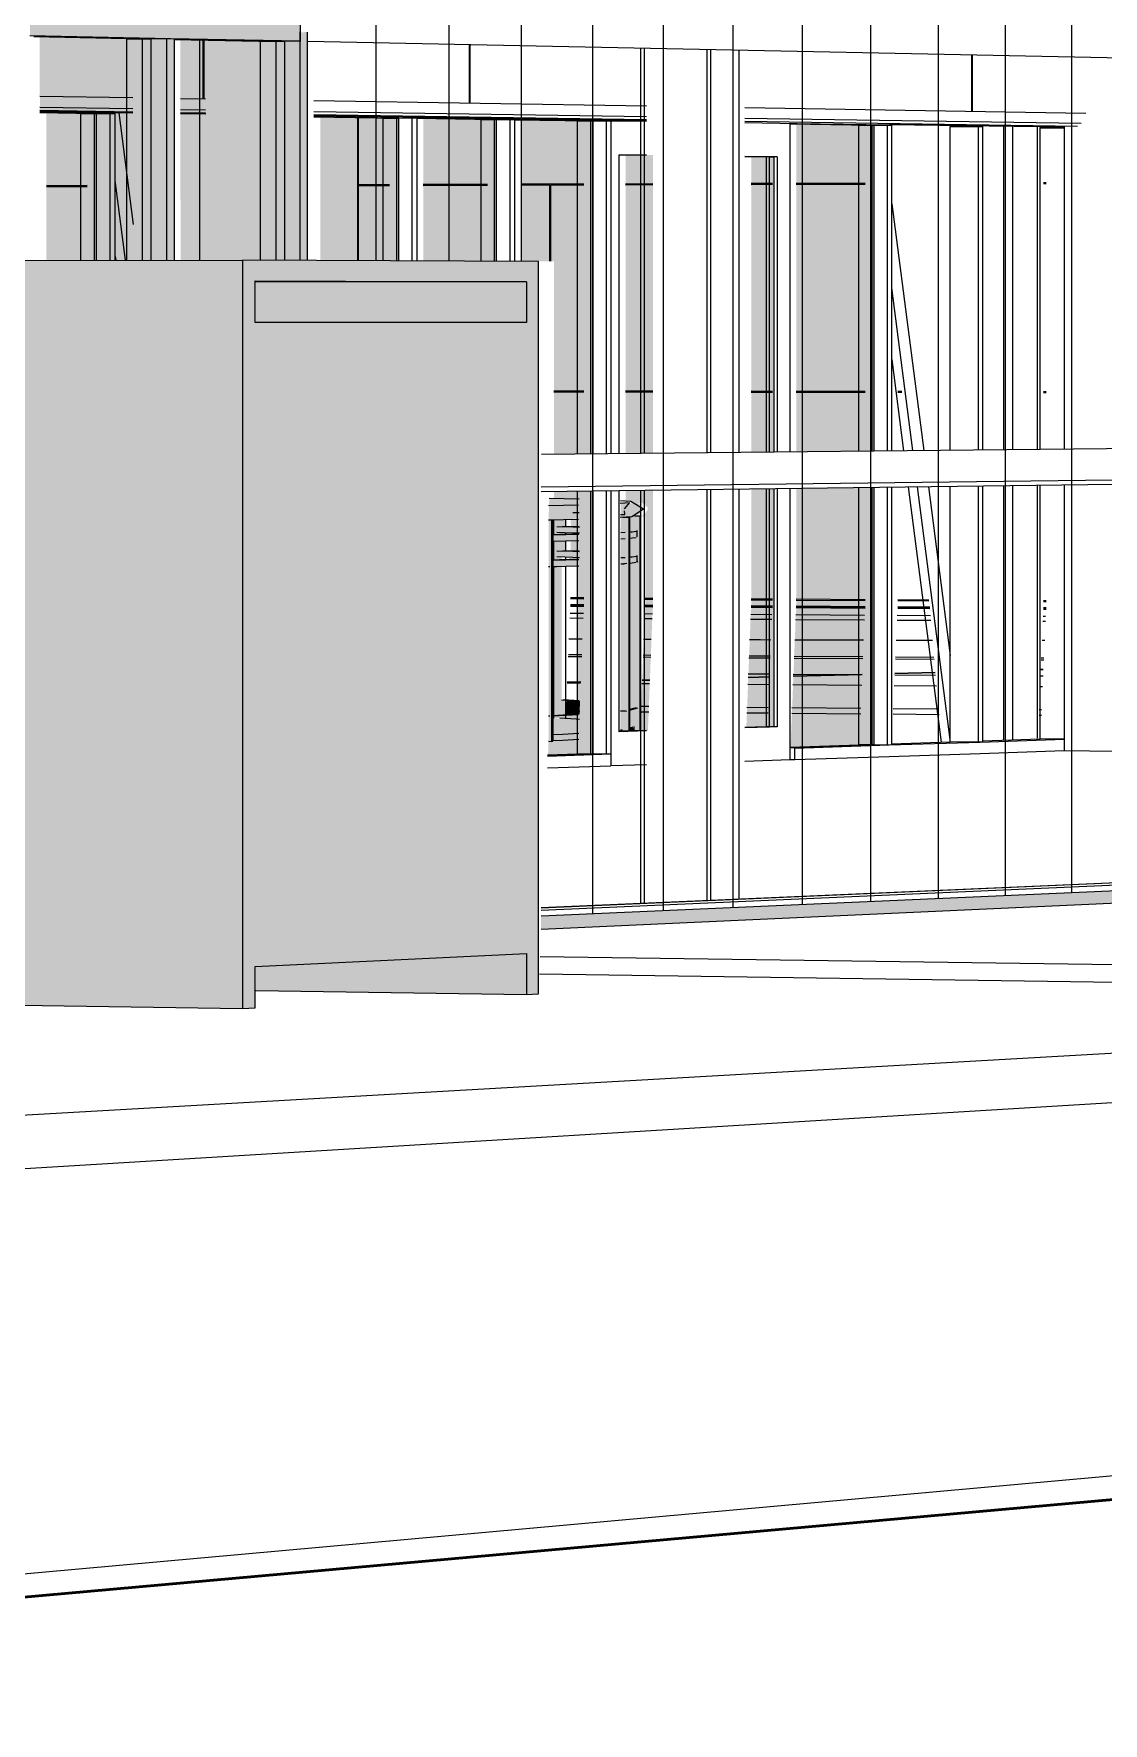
# Model space of a CAD drawing. Header units: inches. Extents: x -2804 to 58974, y -36095 to 66.
# Drawn here: x 58959.9477 to 58959.9939, y 65.9394 to 66.0125 of the extents above; entities that cross this region are included whole.
import ezdxf

# ---------------------------------------------------------------- set-up
doc = ezdxf.new("R2010")
doc.units = ezdxf.units.IN
doc.header["$MEASUREMENT"] = 0
doc.linetypes.add('Hidden', pattern=[0.28125, 0.1875, -0.09375])
for name, color, linetype, lineweight in [('A-DOOR', 31, 'Continuous', 13), ('A-FLOR', 192, 'Continuous', 13), ('A-FLOR-HRAL', 11, 'Continuous', 9), ('A-FLOR-OTLN', 90, 'Continuous', 9), ('A-GLAZ-CURT', 52, 'Continuous', 9), ('A-GLAZ-CWMG', 51, 'Continuous', 9), ('A-PROP-SBCK', 71, 'Hidden', 50), ('A-WALL-PATT', 111, 'Continuous', 13), ('Conc', 7, 'Continuous', 9), ('E-ELEC-EQPM', 71, 'Continuous', 9), ('EOP-PR', 4, 'Continuous', 9), ('I-WALL', 2, 'Continuous', 13), ('L-SITE-WALL', 31, 'Continuous', 13), ('S-BEAM', 12, 'Continuous', 9), ('S-COLS', 52, 'Continuous', 9)]:
    doc.layers.add(name, color=color, linetype=linetype, lineweight=lineweight)

# ---------------------------------------------------------------- blocks, each defined once
blk = doc.blocks.new('FP_51-Looking North East Copy 1')
at = {"layer": 'A-WALL-PATT', "lineweight": 9}
for p, q in [((31214.025206, 66.025469), (31214.025206, 66.024391)), ((31214.025237, 66.02439), (31214.025237, 66.025468)), ((31214.015596, 66.024782), (31214.014351, 66.024833)), ((31214.015596, 66.024705), (31214.014351, 66.024755)), ((31214.036945, 66.024714), (31214.036945, 66.023913)), ((31214.036975, 66.023912), (31214.036975, 66.024713)), ((31214.021993, 66.024522), (31214.017695, 66.024697)), ((31214.019159, 66.02456), (31214.017695, 66.02462)), ((31214.019159, 66.02456), (31214.019159, 66.014241)), ((31214.021993, 66.024446), (31214.019191, 66.024559)), ((31214.019191, 66.024559), (31214.019191, 66.01424)), ((31214.025206, 66.024391), (31214.024072, 66.024437)), ((31214.028091, 66.024198), (31214.024072, 66.024361)), ((31214.028091, 66.024274), (31214.025237, 66.02439)), ((31214.031164, 66.024149), (31214.03015, 66.02419)), ((31214.031134, 66.024075), (31214.03015, 66.024115)), ((31214.031134, 66.013959), (31214.031134, 66.024075)), ((31214.031242, 66.024145), (31214.031164, 66.024149)), ((31214.031164, 66.024074), (31214.031164, 66.013959)), ((31214.031242, 66.02407), (31214.031164, 66.024074)), ((31214.048233, 66.024354), (31214.048233, 66.023454)), ((31214.048262, 66.023453), (31214.048262, 66.024353)), ((31214.059096, 66.024011), (31214.059096, 66.023012)), ((31214.059123, 66.023011), (31214.059123, 66.02401)), ((31214.036945, 66.023913), (31214.035923, 66.023955)), ((31214.042644, 66.023608), (31214.035923, 66.023881)), ((31214.048233, 66.023454), (31214.036975, 66.023912)), ((31214.042644, 66.023608), (31214.042644, 66.013689)), ((31214.050314, 66.023297), (31214.042673, 66.023607)), ((31214.042673, 66.023607), (31214.042673, 66.013688)), ((31214.050314, 66.02337), (31214.048262, 66.023453)), ((31214.059096, 66.023012), (31214.05457, 66.023196)), ((31214.064375, 66.022727), (31214.05457, 66.023124)), ((31214.069317, 66.022596), (31214.059123, 66.023011)), ((31214.064375, 66.022727), (31214.064375, 66.013178)), ((31214.069317, 66.022526), (31214.064402, 66.022726)), ((31214.064402, 66.022726), (31214.064402, 66.013177)), ((31214.031134, 66.009675), (31214.031134, 66.012216)), ((31214.031164, 66.012215), (31214.031164, 66.009674)), ((31214.042644, 66.012026), (31214.042644, 66.009487)), ((31214.042673, 66.012026), (31214.042673, 66.009487)), ((31214.064375, 66.011578), (31214.064375, 66.009133)), ((31214.064402, 66.011577), (31214.064402, 66.009133)), ((31214.019159, 66.010384), (31214.019159, 66.00987)), ((31214.019191, 66.010383), (31214.019191, 66.00987))]:
    blk.add_line(p, q, dxfattribs=at)
blk = doc.blocks.new('FP_70-Looking North East Copy 1')
at = {"layer": 'A-WALL-PATT', "lineweight": 9}
for p, q in [((31214.038627, 66.002673), (31214.038627, 66.030861)), ((31214.041781, 66.002658), (31214.041781, 66.030695)), ((31214.044902, 66.002644), (31214.044902, 66.03053)), ((31214.04799, 65.974434), (31214.04799, 66.030368)), ((31214.051045, 65.974569), (31214.051045, 66.030207)), ((31214.054067, 65.974703), (31214.054067, 66.030048)), ((31214.057058, 65.974836), (31214.057058, 66.02989)), ((31214.060018, 65.974967), (31214.060018, 66.029734)), ((31214.062947, 65.975097), (31214.062947, 66.02958)), ((31214.065846, 65.975225), (31214.065846, 66.029428)), ((31214.068715, 65.975353), (31214.068715, 66.029277)), ((31214.071555, 65.975478), (31214.071555, 66.029127)), ((31214.074366, 65.975603), (31214.074366, 66.028979)), ((31214.077148, 65.975726), (31214.077148, 66.028832)), ((31214.079903, 65.975848), (31214.079903, 66.028687)), ((31214.08263, 65.975969), (31214.08263, 66.028544)), ((31214.08533, 65.976089), (31214.08533, 66.028402)), ((31214.088003, 65.976208), (31214.088003, 66.028261)), ((31214.090649, 65.976325), (31214.090649, 66.028122))]:
    blk.add_line(p, q, dxfattribs=at)
blk = doc.blocks.new('FP_81-Looking North East Copy 1')
at = {"layer": 'A-WALL-PATT', "lineweight": 9}
for p, q in [((31214.021137, 66.009169), (31214.021137, 66.005901)), ((31214.02118, 66.005901), (31214.02118, 66.009169)), ((31214.021137, 66.005901), (31214.018654, 66.005894)), ((31214.021632, 66.005857), (31214.018654, 66.005848)), ((31214.021632, 66.005903), (31214.02118, 66.005901)), ((31214.026123, 66.005916), (31214.024359, 66.005911)), ((31214.026123, 66.00587), (31214.024359, 66.005865)), ((31214.039201, 66.005956), (31214.037848, 66.005952)), ((31214.039201, 66.00591), (31214.037848, 66.005906)), ((31214.043435, 66.005969), (31214.040656, 66.00596)), ((31214.043435, 66.005922), (31214.040656, 66.005914)), ((31214.04618, 66.005977), (31214.04488, 66.005973)), ((31214.046136, 66.00593), (31214.04488, 66.005927)), ((31214.046136, 66.002647), (31214.046136, 66.00593)), ((31214.047607, 66.005981), (31214.04618, 66.005977)), ((31214.047607, 66.005935), (31214.04618, 66.005931)), ((31214.04618, 66.002647), (31214.04618, 66.005931)), ((31214.050591, 66.00599), (31214.049407, 66.005987)), ((31214.050591, 66.005944), (31214.049407, 66.00594)), ((31214.055761, 66.006006), (31214.054844, 66.006003)), ((31214.055761, 66.005959), (31214.054844, 66.005957)), ((31214.05977, 66.006018), (31214.056793, 66.006009)), ((31214.05977, 66.005971), (31214.056793, 66.005962)), ((31214.067597, 66.006042), (31214.067488, 66.006041)), ((31214.067597, 66.005995), (31214.067488, 66.005995)), ((31214.047607, 65.997033), (31214.04631, 65.997034)), ((31214.047607, 65.996986), (31214.04631, 65.996988)), ((31214.050591, 65.997028), (31214.049407, 65.99703)), ((31214.050591, 65.996982), (31214.049407, 65.996983)), ((31214.055761, 65.99702), (31214.054844, 65.997022)), ((31214.055761, 65.996974), (31214.054844, 65.996975)), ((31214.05977, 65.997014), (31214.056793, 65.997019)), ((31214.05977, 65.996968), (31214.056793, 65.996972)), ((31214.061358, 65.997012), (31214.061179, 65.997012)), ((31214.061364, 65.996965), (31214.061179, 65.996966)), ((31214.067597, 65.997003), (31214.067488, 65.997003)), ((31214.067597, 65.996956), (31214.067488, 65.996956)), ((31214.047607, 65.988084), (31214.047026, 65.988087)), ((31214.047607, 65.988037), (31214.047026, 65.988041)), ((31214.050591, 65.988066), (31214.050259, 65.988068)), ((31214.050591, 65.988019), (31214.050259, 65.988021)), ((31214.055761, 65.988035), (31214.054844, 65.98804)), ((31214.055761, 65.987988), (31214.054844, 65.987994)), ((31214.05977, 65.988011), (31214.056793, 65.988029)), ((31214.05977, 65.987964), (31214.056793, 65.987982)), ((31214.062526, 65.987994), (31214.061179, 65.988002)), ((31214.062532, 65.987947), (31214.061179, 65.987955)), ((31214.067597, 65.987963), (31214.067488, 65.987964)), ((31214.067597, 65.987917), (31214.067488, 65.987917))]:
    blk.add_line(p, q, dxfattribs=at)

msp = doc.modelspace()

# ---------------------------------------------------------------- hatches: boundary and pattern name
at = {"layer": 'A-DOOR', "transparency": 33554496}
for points in [[(58959.974173, 66.007231), (58959.974173, 66.007236), (58959.972992, 66.007246)], [(58959.974447, 65.987741), (58959.974448, 65.987746), (58959.974116, 65.987743)], [(58959.979617, 65.987709), (58959.979617, 65.987714), (58959.978701, 65.987714)], [(58959.974263, 65.983143), (58959.974426, 65.98739), (58959.974094, 65.987392), (58959.973932, 65.983146)], [(58959.979428, 65.983099), (58959.979595, 65.987357), (58959.978678, 65.987363), (58959.978513, 65.983107)]]:
    msp.add_hatch(color=256, dxfattribs=at).paths.add_polyline_path(points, flags=0)
h = msp.add_hatch(color=256, dxfattribs=at)
h.paths.add_polyline_path([(58959.973799, 65.992185), (58959.973938, 65.992202), (58959.974144, 65.992096), (58959.974117, 65.992062), (58959.973884, 65.992164), (58959.97381, 65.992182)], flags=0)
h.paths.add_polyline_path([(58959.974447, 65.987746), (58959.974447, 65.992735), (58959.973264, 65.99272), (58959.973264, 65.992298), (58959.973346, 65.992269), (58959.973549, 65.992259), (58959.973569, 65.992223), (58959.973531, 65.992168), (58959.973917, 65.992132), (58959.974218, 65.992013), (58959.974212, 65.991901), (58959.974069, 65.991678), (58959.973832, 65.991621), (58959.974116, 65.991621), (58959.974116, 65.987748)], flags=0)
h.paths.add_polyline_path([(58959.973264, 65.992221), (58959.973363, 65.992243), (58959.973346, 65.99225), (58959.973264, 65.992221)], flags=0)
h.paths.add_polyline_path([(58959.973264, 65.994328), (58959.974447, 65.99434), (58959.974447, 66.007238), (58959.973264, 66.007223), (58959.973264, 65.994337)], flags=0)
h = msp.add_hatch(color=256, dxfattribs=at)
h.paths.add_polyline_path([(58959.979617, 65.987714), (58959.979617, 65.992801), (58959.978701, 65.992789), (58959.978701, 65.98772)], flags=0)
h.paths.add_polyline_path([(58959.978701, 65.994382), (58959.979617, 65.994391), (58959.979617, 66.007173), (58959.978701, 66.007173), (58959.978701, 65.995364)], flags=0)
h = msp.add_hatch(color=256, dxfattribs=at)
h.paths.add_polyline_path([(58959.978428, 65.982474), (58959.979686, 65.982516), (58959.979686, 65.992813), (58959.979346, 65.992808), (58959.979346, 65.982516), (58959.978429, 65.982488)], flags=0)
h.paths.add_polyline_path([(58959.979346, 65.994397), (58959.979686, 65.9944), (58959.979686, 66.007167), (58959.979346, 66.007166), (58959.979346, 65.995369)], flags=0)
h = msp.add_hatch(color=256, dxfattribs=at)
h.paths.add_polyline_path([(58959.973927, 65.99205), (58959.973922, 65.992103), (58959.973707, 65.992213), (58959.973627, 65.992179), (58959.973852, 65.992094)], flags=0)
h.paths.add_polyline_path([(58959.973333, 65.992265), (58959.97314, 65.99224), (58959.973159, 65.992233), (58959.973294, 65.992258)], flags=0)
h.paths.add_polyline_path([(58959.973111, 65.982319), (58959.973435, 65.982329), (58959.973435, 65.98252), (58959.973603, 65.982493), (58959.973619, 65.982334), (58959.973896, 65.982343), (58959.973895, 65.991628), (58959.973663, 65.991649), (58959.973683, 65.991672), (58959.973853, 65.991691), (58959.973937, 65.991779), (58959.973997, 65.99202), (58959.973596, 65.992159), (58959.973314, 65.992207), (58959.973347, 65.99225), (58959.973333, 65.992265), (58959.97313, 65.992228), (58959.973049, 65.992226), (58959.973038, 65.989557), (58959.973321, 65.989574), (58959.973321, 65.98321), (58959.973039, 65.983156), (58959.973039, 65.982395), (58959.973111, 65.982387), (58959.973111, 65.982343)], flags=0)
h.paths.add_polyline_path([(58959.973435, 65.983239), (58959.973436, 65.989589), (58959.973788, 65.989646), (58959.973788, 65.983327)], flags=0)
h.paths.add_polyline_path([(58959.973049, 65.992234), (58959.973131, 65.992265), (58959.973049, 65.99225)], flags=0)
h.paths.add_polyline_path([(58959.97305, 65.992271), (58959.973173, 65.992299), (58959.97305, 65.992274)], flags=0)
h = msp.add_hatch(color=256, dxfattribs=at)
h.paths.add_polyline_path([(58959.973899, 65.982343), (58959.974231, 65.982353), (58959.974263, 65.983143), (58959.973932, 65.983146), (58959.973901, 65.982386)], flags=0)
h.paths.add_polyline_path([(58959.974433, 65.98739), (58959.974447, 65.987741), (58959.974116, 65.987743), (58959.974102, 65.987392)], flags=0)
h = msp.add_hatch(color=256, dxfattribs=at)
h.paths.add_polyline_path([(58959.978487, 65.982484), (58959.979404, 65.982512), (58959.979428, 65.983099), (58959.978513, 65.983107), (58959.978488, 65.982508)], flags=0)
h.paths.add_polyline_path([(58959.979603, 65.987357), (58959.979617, 65.987709), (58959.978701, 65.987714), (58959.978686, 65.987363)], flags=0)
h = msp.add_hatch(color=256, dxfattribs=at)
h.paths.add_polyline_path([(58959.973039, 65.982317), (58959.97311, 65.982343), (58959.97311, 65.982393), (58959.973039, 65.982385), (58959.973039, 65.982343)], flags=0)
h.paths.add_polyline_path([(58959.973438, 65.982329), (58959.973603, 65.982334), (58959.973585, 65.982519), (58959.973439, 65.982496), (58959.973438, 65.982386)], flags=0)
at = {"layer": 'A-FLOR-HRAL', "lineweight": 5, "transparency": 33554466}
for points in [[(58959.97344, 65.983239), (58959.973788, 65.983327), (58959.973788, 65.989646), (58959.97344, 65.989571), (58959.97344, 65.983407)], [(58959.969934, 65.982982), (58959.969988, 65.983), (58959.969988, 65.989434), (58959.969934, 65.989427), (58959.969934, 65.982984)], [(58959.970143, 65.982989), (58959.970679, 65.983018), (58959.970679, 65.983664), (58959.970496, 65.983676), (58959.970495, 65.989448), (58959.970143, 65.989426), (58959.970143, 65.98309)], [(58959.973039, 65.983185), (58959.973321, 65.983238), (58959.973321, 65.989574), (58959.973039, 65.989541), (58959.973039, 65.983238)], [(58959.970694, 65.983017), (58959.971276, 65.983048), (58959.971281, 65.983169), (58959.9707, 65.983174)], [(58959.971281, 65.983169), (58959.971289, 65.983626), (58959.97071, 65.983662), (58959.9707, 65.983174), (58959.971143, 65.98317)]]:
    msp.add_hatch(color=256, dxfattribs=at).paths.add_polyline_path(points, flags=0)
at = {"layer": 'A-GLAZ-CURT', "lineweight": 5, "transparency": 33554458}
h = msp.add_hatch(color=256, dxfattribs=at)
h.paths.add_polyline_path([(58959.951463, 66.002697), (58959.951482, 66.002705), (58959.951463, 66.002705)], flags=0)
h.paths.add_polyline_path([(58959.950666, 66.009049), (58959.950674, 66.009052), (58959.950666, 66.009083), (58959.948216, 66.009114), (58959.948216, 66.009087), (58959.950489, 66.009052)], flags=0)
h.paths.add_polyline_path([(58959.951947, 66.009725), (58959.951947, 66.012278), (58959.947928, 66.012361), (58959.947928, 66.00979)], flags=0)
h = msp.add_hatch(color=256, dxfattribs=at)
h.paths.add_polyline_path([(58959.950382, 66.002692), (58959.951178, 66.002702), (58959.951178, 66.009038), (58959.950382, 66.009039), (58959.950382, 66.002702)], flags=0)
h.paths.add_polyline_path([(58959.951687, 66.002692), (58959.952739, 66.002699), (58959.952739, 66.012272), (58959.951687, 66.012265), (58959.951687, 66.002699)], flags=0)
for points in [[(58959.955111, 66.009673), (58959.955098, 66.012213), (58959.954007, 66.012236), (58959.954007, 66.009691), (58959.955098, 66.009673)], [(58959.954017, 66.002698), (58959.957475, 66.002699), (58959.957475, 66.012146), (58959.954855, 66.0122), (58959.955099, 66.009669), (58959.954007, 66.009686), (58959.954017, 66.002702)], [(58959.958519, 66.002691), (58959.958519, 66.012153), (58959.957474, 66.012146), (58959.957474, 66.002696), (58959.957529, 66.002695)], [(58959.951211, 66.002694), (58959.951961, 66.002702), (58959.951948, 66.00972), (58959.947929, 66.009785), (58959.947933, 66.009109), (58959.950403, 66.009042), (58959.950403, 66.009039), (58959.951191, 66.009039), (58959.95121, 66.002702)], [(58959.951948, 66.00972), (58959.951947, 66.009725), (58959.947929, 66.009785)], [(58959.955112, 66.009668), (58959.955098, 66.009673), (58959.955099, 66.009669)]]:
    msp.add_hatch(color=256, dxfattribs=at).paths.add_polyline_path(points, flags=0)
at = {"layer": 'A-GLAZ-CURT', "lineweight": 5, "transparency": 33554496}
for points in [[(58959.948216, 66.002692), (58959.949979, 66.002705), (58959.949979, 66.009046), (58959.949979, 66.00906), (58959.948216, 66.009087), (58959.948216, 66.002705)], [(58959.949696, 66.002691), (58959.950382, 66.002702), (58959.950382, 66.009039), (58959.949696, 66.009036), (58959.949696, 66.002702)], [(58959.961703, 66.002685), (58959.961671, 66.008882), (58959.960063, 66.008907), (58959.960063, 66.002692), (58959.961671, 66.002685)], [(58959.963058, 66.002679), (58959.963058, 66.008848), (58959.963058, 66.008861), (58959.961704, 66.008882), (58959.961704, 66.002685)], [(58959.963455, 66.002673), (58959.963455, 66.008841), (58959.962779, 66.008838), (58959.962779, 66.002676)], [(58959.967291, 66.002659), (58959.967291, 66.008784), (58959.967291, 66.008797), (58959.964513, 66.008839), (58959.964513, 66.002672)], [(58959.967686, 66.002653), (58959.967686, 66.008777), (58959.967014, 66.008774), (58959.967014, 66.002656)], [(58959.970076, 65.981885), (58959.970114, 65.981886), (58959.970157, 65.982885), (58959.970679, 65.9829), (58959.970659, 65.983017), (58959.970114, 65.982991), (58959.970129, 65.989439), (58959.971233, 65.989475), (58959.971224, 65.989757), (58959.970496, 65.989757), (58959.970496, 65.989855), (58959.971257, 65.989833), (58959.971251, 65.990102), (58959.970679, 65.990131), (58959.970682, 65.990551), (58959.971233, 65.990567), (58959.971224, 65.990849), (58959.970679, 65.990849), (58959.970709, 65.990903), (58959.971257, 65.990884), (58959.971251, 65.991158), (58959.970679, 65.991183), (58959.970682, 65.991484), (58959.971232, 65.991524), (58959.971257, 65.992364), (58959.969964, 65.992396), (58959.969934, 65.991469), (58959.969934, 65.991456), (58959.969934, 65.989432), (58959.969988, 65.989427), (58959.969988, 65.982984), (58959.969934, 65.982951), (58959.969934, 65.981886)], [(58959.983627, 65.987684), (58959.983627, 65.98769), (58959.981687, 65.987696)], [(58959.983435, 65.983065), (58959.983604, 65.987332), (58959.980627, 65.987351), (58959.98046, 65.98309), (58959.981496, 65.983082)], [(58959.970115, 65.981902), (58959.971233, 65.981963), (58959.971257, 65.982834), (58959.970143, 65.982885), (58959.970115, 65.982024)]]:
    msp.add_hatch(color=256, dxfattribs=at).paths.add_polyline_path(points, flags=0)
h = msp.add_hatch(color=256, dxfattribs=at)
h.paths.add_polyline_path([(58959.971463, 65.990094), (58959.971463, 65.990559), (58959.970882, 65.990517), (58959.970882, 65.990114), (58959.971457, 65.990094)], flags=0)
h.paths.add_polyline_path([(58959.970882, 65.990824), (58959.971463, 65.99086), (58959.971463, 65.990877), (58959.970882, 65.990887), (58959.970882, 65.990841)], flags=0)
h.paths.add_polyline_path([(58959.971463, 65.991151), (58959.971457, 65.991489), (58959.970882, 65.991468), (58959.970914, 65.991167), (58959.971457, 65.991151)], flags=0)
h.paths.add_polyline_path([(58959.971463, 65.992358), (58959.971463, 65.992697), (58959.970166, 65.992681), (58959.970166, 65.992394), (58959.971419, 65.992359)], flags=0)
h.paths.add_polyline_path([(58959.970166, 65.994298), (58959.971463, 65.994337), (58959.971463, 66.008721), (58959.971463, 66.008734), (58959.968736, 66.008775), (58959.968736, 66.002653), (58959.970166, 66.002646), (58959.970166, 65.994314)], flags=0)
h = msp.add_hatch(color=256, dxfattribs=at)
h.paths.add_polyline_path([(58959.96989, 65.981273), (58959.971857, 65.981338), (58959.971857, 65.992714), (58959.971188, 65.992705), (58959.971188, 65.981343), (58959.969891, 65.981301)], flags=0)
h.paths.add_polyline_path([(58959.971188, 65.994316), (58959.971857, 65.994343), (58959.971857, 66.008714), (58959.971188, 66.008711), (58959.971188, 65.99432)], flags=0)
h = msp.add_hatch(color=256, dxfattribs=at)
h.paths.add_polyline_path([(58959.980378, 65.981613), (58959.984017, 65.98174), (58959.984017, 65.992867), (58959.983359, 65.992859), (58959.983359, 65.981736), (58959.98038, 65.98164)], flags=0)
h.paths.add_polyline_path([(58959.983359, 65.994436), (58959.984017, 65.994443), (58959.984017, 66.008531), (58959.983359, 66.008526), (58959.983359, 65.995368)], flags=0)
h = msp.add_hatch(color=256, dxfattribs=at)
h.paths.add_polyline_path([(58959.983627, 65.98769), (58959.983627, 65.992852), (58959.980649, 65.992814), (58959.980649, 65.987708), (58959.981687, 65.987702)], flags=0)
h.paths.add_polyline_path([(58959.980649, 65.994401), (58959.983627, 65.994431), (58959.983627, 66.008536), (58959.980649, 66.008581), (58959.980649, 65.995364)], flags=0)
h = msp.add_hatch(color=256, dxfattribs=at)
h.paths.add_polyline_path([(58959.9804, 65.981639), (58959.983379, 65.981738), (58959.983435, 65.983065), (58959.98046, 65.98309), (58959.980404, 65.981738)], flags=0)
h.paths.add_polyline_path([(58959.983612, 65.987331), (58959.983627, 65.987684), (58959.980649, 65.987702), (58959.980635, 65.98735), (58959.981672, 65.987344)], flags=0)
h = msp.add_hatch(color=256, dxfattribs=at)
h.paths.add_polyline_path([(58959.969911, 65.9813), (58959.971209, 65.981348), (58959.971233, 65.981963), (58959.969933, 65.981876), (58959.969912, 65.981337)], flags=0)
h.paths.add_polyline_path([(58959.971268, 65.982834), (58959.971276, 65.983048), (58959.970694, 65.983013), (58959.970688, 65.982869), (58959.97113, 65.982843)], flags=0)
at = {"layer": 'A-GLAZ-CWMG', "lineweight": 5}
for points in [[(58959.953575, 66.012272), (58959.953575, 66.013091), (58959.947497, 66.013205), (58959.947497, 66.012398), (58959.953408, 66.012276)], [(58959.959184, 66.012157), (58959.959184, 66.012967), (58959.953575, 66.013071), (58959.953575, 66.012272), (58959.95901, 66.01216)], [(58959.959511, 66.002686), (58959.959511, 66.012555), (58959.959184, 66.012551), (58959.959215, 66.002688)], [(58959.952739, 66.002693), (58959.953408, 66.002699), (58959.953408, 66.012272), (58959.952739, 66.012272), (58959.952739, 66.002699)], [(58959.953408, 66.002694), (58959.953741, 66.002699), (58959.953741, 66.012269), (58959.953408, 66.012258), (58959.953408, 66.002699)], [(58959.959184, 66.002688), (58959.959184, 66.012157), (58959.958519, 66.012146), (58959.958519, 66.002691), (58959.959099, 66.002688)], [(58959.969613, 65.973756), (58960.016724, 65.975918), (58960.016724, 65.976423), (58959.969613, 65.974335), (58959.969613, 65.973785)]]:
    msp.add_hatch(color=256, dxfattribs=at).paths.add_polyline_path(points, flags=0)
at = {"layer": 'E-ELEC-EQPM', "lineweight": 5}
for points in [[(58959.956699, 65.970327), (58959.956699, 66.002698), (58959.934924, 66.002668), (58959.934924, 65.970656), (58959.954731, 65.970356)], [(58959.958691, 66), (58959.96898, 66), (58959.96898, 66.001761), (58959.957272, 66.001735), (58959.957272, 66), (58959.958437, 66)], [(58959.96898, 65.970942), (58959.96898, 65.972703), (58959.957272, 65.972147), (58959.957272, 65.971115), (58959.963504, 65.971023)]]:
    msp.add_hatch(color=256, dxfattribs=at).paths.add_polyline_path(points, flags=0)
at = {"layer": 'E-ELEC-EQPM'}
h = msp.add_hatch(color=256, dxfattribs=at)
h.paths.add_polyline_path([(58959.956699, 65.970327), (58959.957243, 65.970354), (58959.957243, 65.972151), (58959.96898, 65.972703), (58959.96898, 65.970942), (58959.969502, 65.970969), (58959.969502, 66.002639), (58959.956699, 66.002698), (58959.956699, 65.970945)], flags=0)
h.paths.add_polyline_path([(58959.957243, 66), (58959.957243, 66.001797), (58959.96898, 66.001735), (58959.96898, 66), (58959.958904, 66)], flags=0)

# ---------------------------------------------------------------- linework, layer by layer
at = {"layer": 'A-DOOR'}
for p, q in [((58959.974172, 66.008686), (58959.972643, 66.008709)), ((58959.980378, 65.994407), (58959.980378, 66.008593)), ((58959.972988, 65.994334), (58959.972988, 66.007254)), ((58959.972988, 66.007254), (58959.974172, 66.007239)), ((58959.972989, 66.007248), (58959.974173, 66.007233)), ((58959.974173, 66.007231), (58959.972989, 66.007246)), ((58959.978428, 66.007185), (58959.979821, 66.007167)), ((58959.978429, 66.007179), (58959.979482, 66.007166)), ((58959.979346, 66.007166), (58959.978429, 66.007177)), ((58959.979686, 66.007167), (58959.979346, 66.007166)), ((58959.979346, 66.007166), (58959.979346, 65.994397)), ((58959.979482, 66.007166), (58959.979686, 66.007167)), ((58959.979482, 65.994398), (58959.979482, 66.007166)), ((58959.979686, 65.9944), (58959.979686, 66.007167)), ((58959.979821, 66.007167), (58959.979686, 66.007167)), ((58959.979821, 66.007167), (58959.979821, 65.994401)), ((58959.972988, 65.982301), (58959.972988, 65.992728)), ((58959.979346, 65.992808), (58959.979346, 65.982516)), ((58959.979482, 65.982514), (58959.979482, 65.99281)), ((58959.979686, 65.982513), (58959.979686, 65.992813)), ((58959.979821, 65.992814), (58959.979821, 65.982511)), ((58959.980378, 65.981096), (58959.980378, 65.992821)), ((58959.974173, 65.982357), (58959.972988, 65.98232)), ((58959.972988, 65.982315), (58959.974173, 65.982351)), ((58959.974172, 65.982338), (58959.972988, 65.982301)), ((58959.979821, 65.982511), (58959.978428, 65.982469)), ((58959.979346, 65.982516), (58959.978429, 65.982488)), ((58959.978429, 65.982482), (58959.979482, 65.982514)), ((58959.979686, 65.982513), (58959.979346, 65.982516)), ((58959.979686, 65.982513), (58959.979482, 65.982514)), ((58959.979821, 65.982511), (58959.979686, 65.982513)), ((58959.972628, 65.980839), (58959.974172, 65.98089)), ((58959.978428, 65.981032), (58959.980378, 65.981096))]:
    msp.add_line(p, q, dxfattribs=at)
at = {"layer": 'A-FLOR'}
for p, q in [((58959.971442, 65.987409), (58959.970861, 65.987413)), ((58959.974426, 65.98739), (58959.974093, 65.987392)), ((58959.979595, 65.987357), (58959.978678, 65.987363)), ((58959.983604, 65.987332), (58959.980627, 65.987351)), ((58959.986447, 65.987314), (58959.985013, 65.987323)), ((58959.99143, 65.987282), (58959.991321, 65.987283)), ((58959.9707, 65.983428), (58959.971281, 65.983424)), ((58959.971281, 65.983169), (58959.9707, 65.983174)), ((58959.973931, 65.983401), (58959.974263, 65.983399)), ((58959.974263, 65.983143), (58959.973931, 65.983146)), ((58959.978513, 65.983363), (58959.979428, 65.983355)), ((58959.979428, 65.983099), (58959.978513, 65.983107)), ((58959.98046, 65.983347), (58959.983435, 65.983322)), ((58959.983435, 65.983065), (58959.98046, 65.98309)), ((58959.984843, 65.98331), (58959.986798, 65.983294)), ((58959.991146, 65.983257), (58959.991255, 65.983256)), ((58959.973046, 65.982385), (58959.97311, 65.982393)), ((58959.973445, 65.98245), (58959.973583, 65.982493)), ((58959.97362, 65.982531), (58959.97362, 65.982335)), ((58959.986831, 65.983036), (58959.984843, 65.983053)), ((58959.991255, 65.982999), (58959.991146, 65.983))]:
    msp.add_line(p, q, dxfattribs=at)
for points in [[(58959.971267, 65.982834, 0), (58959.97112, 65.982844, 0), (58959.970418, 65.982885, 0)], [(58959.970131, 65.982177, 0), (58959.970546, 65.982198, 0), (58959.971243, 65.982237, 0)], [(58959.971243, 65.981963, 0), (58959.970546, 65.981924, 0), (58959.970131, 65.981902, 0)]]:
    msp.add_polyline3d(points, dxfattribs=at)
at = {"layer": 'A-FLOR-HRAL'}
for p, q in [((58959.969934, 65.992089), (58959.971232, 65.992115)), ((58959.969962, 65.992399), (58959.971256, 65.992374)), ((58959.969934, 65.991471), (58959.971232, 65.991498)), ((58959.970076, 65.991455), (58959.969934, 65.991456)), ((58959.970114, 65.991456), (58959.970076, 65.991455)), ((58959.970076, 65.981885), (58959.970076, 65.991455)), ((58959.970114, 65.991456), (58959.970114, 65.981886)), ((58959.970157, 65.99081), (58959.970157, 65.991471)), ((58959.971251, 65.991158), (58959.970532, 65.99118)), ((58959.970679, 65.991167), (58959.970679, 65.991482)), ((58959.970979, 65.991786), (58959.971255, 65.991775)), ((58959.973422, 65.991569), (58959.97314, 65.99157)), ((58959.973435, 65.99157), (58959.973422, 65.991569)), ((58959.973422, 65.982329), (58959.973422, 65.991569)), ((58959.973435, 65.99157), (58959.973435, 65.982329)), ((58959.973895, 65.991628), (58959.973652, 65.991628)), ((58959.973896, 65.991628), (58959.973895, 65.991628)), ((58959.973895, 65.982343), (58959.973895, 65.991628)), ((58959.970157, 65.989712), (58959.970157, 65.990535)), ((58959.970679, 65.990823), (58959.970679, 65.990904)), ((58959.970679, 65.990113), (58959.970679, 65.990549)), ((58959.973054, 65.990913), (58959.973248, 65.990925)), ((58959.973054, 65.990642), (58959.973248, 65.990654)), ((58959.973758, 65.990997), (58959.973758, 65.990728)), ((58959.971251, 65.990102), (58959.970548, 65.990126)), ((58959.970679, 65.989735), (58959.970679, 65.989849)), ((58959.973054, 65.989828), (58959.973248, 65.989842)), ((58959.973789, 65.989646), (58959.973748, 65.98964)), ((58959.973758, 65.989921), (58959.973758, 65.989653)), ((58959.969988, 65.989434), (58959.969934, 65.989432)), ((58959.970114, 65.98944), (58959.971233, 65.989478)), ((58959.970282, 65.989443), (58959.970114, 65.989438)), ((58959.97013, 65.989439), (58959.970297, 65.989443)), ((58959.970157, 65.98299), (58959.970157, 65.989437)), ((58959.970679, 65.983664), (58959.970679, 65.989453)), ((58959.973054, 65.989557), (58959.973184, 65.989566)), ((58959.973321, 65.989574), (58959.973175, 65.989566)), ((58959.973184, 65.989566), (58959.973248, 65.989571)), ((58959.970496, 65.983676), (58959.971257, 65.983628)), ((58959.971257, 65.983632), (58959.970562, 65.983676)), ((58959.970679, 65.983018), (58959.970679, 65.983664)), ((58959.973253, 65.983211), (58959.973038, 65.983191)), ((58959.973038, 65.983185), (58959.973321, 65.98321)), ((58959.973437, 65.983239), (58959.973789, 65.983327)), ((58959.97372, 65.983327), (58959.973437, 65.983257)), ((58959.969934, 65.982982), (58959.969988, 65.982984)), ((58959.971233, 65.983055), (58959.970114, 65.982995)), ((58959.970114, 65.982991), (58959.971233, 65.983051)), ((58959.970157, 65.982885), (58959.970157, 65.98299)), ((58959.970679, 65.982885), (58959.970679, 65.983018)), ((58959.969934, 65.981886), (58959.970076, 65.981885)), ((58959.970076, 65.981885), (58959.970114, 65.981886))]:
    msp.add_line(p, q, dxfattribs=at)
for points in [[(58959.973035, 65.992187, 0), (58959.973441, 65.992208, 0), (58959.973208, 65.991938, 0)], [(58959.973036, 65.991577, 0), (58959.973534, 65.991603, 0), (58959.974033, 65.991937, 0)], [(58959.973047, 65.992295, 0), (58959.973498, 65.992274, 0), (58959.974033, 65.991937, 0)], [(58959.973047, 65.9917, 0), (58959.973238, 65.991692, 0), (58959.973218, 65.991856, 0)], [(58959.970288, 65.991179, 0), (58959.970988, 65.991158, 0), (58959.971271, 65.991149, 0)], [(58959.971235, 65.99085, 0), (58959.970411, 65.990825, 0), (58959.970129, 65.990818, 0)], [(58959.97013, 65.99081, 0), (58959.970682, 65.990824, 0), (58959.971248, 65.990841, 0)], [(58959.97013, 65.990536, 0), (58959.970682, 65.990551, 0), (58959.971248, 65.990567, 0)], [(58959.971271, 65.990884, 0), (58959.970988, 65.990894, 0), (58959.970288, 65.990916, 0)], [(58959.973452, 65.990941, 0), (58959.973552, 65.990951, 0), (58959.973721, 65.990977, 0)], [(58959.973452, 65.990671, 0), (58959.973552, 65.990681, 0), (58959.973721, 65.990707, 0)], [(58959.971235, 65.989757, 0), (58959.970411, 65.98973, 0), (58959.970129, 65.989722, 0)], [(58959.97013, 65.989713, 0), (58959.970682, 65.989729, 0), (58959.971248, 65.989747, 0)], [(58959.970288, 65.990126, 0), (58959.970988, 65.990102, 0), (58959.971271, 65.990092, 0)], [(58959.971271, 65.989827, 0), (58959.970988, 65.989838, 0), (58959.970288, 65.989863, 0)], [(58959.973452, 65.989859, 0), (58959.973552, 65.98987, 0), (58959.973721, 65.989899, 0)], [(58959.970297, 65.989443, 0), (58959.970682, 65.989455, 0), (58959.971248, 65.989474, 0)], [(58959.973452, 65.989589, 0), (58959.973552, 65.9896, 0), (58959.973721, 65.98963, 0)]]:
    msp.add_polyline3d(points, dxfattribs=at)
at = {"layer": 'A-FLOR-OTLN'}
for p, q in [((58959.970853, 65.98722), (58959.971434, 65.987216)), ((58959.974085, 65.987199), (58959.974418, 65.987197)), ((58959.97867, 65.987169), (58959.979587, 65.987163)), ((58959.980619, 65.987157), (58959.983596, 65.987137)), ((58959.985005, 65.987128), (58959.986464, 65.987119)), ((58959.991312, 65.987088), (58959.991422, 65.987087)), ((58959.970786, 65.985557), (58959.971367, 65.985553)), ((58959.97079, 65.985644), (58959.97137, 65.98564)), ((58959.974018, 65.985534), (58959.97435, 65.985531)), ((58959.974021, 65.98562), (58959.974353, 65.985618)), ((58959.978601, 65.9855), (58959.979517, 65.985493)), ((58959.978605, 65.985587), (58959.979521, 65.98558)), ((58959.980549, 65.985486), (58959.983525, 65.985464)), ((58959.980553, 65.985573), (58959.983529, 65.985551)), ((58959.984934, 65.985454), (58959.98661, 65.985442)), ((58959.984937, 65.985541), (58959.986603, 65.985529)), ((58959.991239, 65.985408), (58959.991349, 65.985407)), ((58959.991243, 65.985495), (58959.991353, 65.985495)), ((58959.973976, 65.984523), (58959.974309, 65.984532)), ((58959.973977, 65.984539), (58959.97431, 65.984548)), ((58959.978566, 65.984647), (58959.979483, 65.984672)), ((58959.978567, 65.984663), (58959.979484, 65.984687)), ((58959.978573, 65.984809), (58959.979488, 65.984802)), ((58959.980516, 65.9847), (58959.983496, 65.98478)), ((58959.980517, 65.984715), (58959.983497, 65.984795)), ((58959.98052, 65.984794), (58959.983496, 65.984771)), ((58959.984904, 65.984761), (58959.986671, 65.984747)), ((58959.984907, 65.984833), (58959.986659, 65.98488)), ((58959.984907, 65.984818), (58959.986661, 65.984865)), ((58959.991209, 65.984712), (58959.991319, 65.984712)), ((58959.991221, 65.984988), (58959.991331, 65.984991)), ((58959.991222, 65.985003), (58959.991331, 65.985006)), ((58959.97074, 65.984414), (58959.971321, 65.98441)), ((58959.970741, 65.984436), (58959.971322, 65.984452)), ((58959.970742, 65.984452), (58959.971323, 65.984468)), ((58959.973971, 65.984389), (58959.974303, 65.984386)), ((58959.978554, 65.984353), (58959.979469, 65.984346)), ((58959.980501, 65.984337), (58959.983477, 65.984314)), ((58959.984885, 65.984303), (58959.986711, 65.984289)), ((58959.991189, 65.984253), (58959.991299, 65.984252))]:
    msp.add_line(p, q, dxfattribs=at)
for points in [[(58959.970805, 65.98632, 0), (58959.971094, 65.986319, 0), (58959.971383, 65.986317, 0)], [(58959.974042, 65.986304, 0), (58959.974209, 65.986303, 0), (58959.974377, 65.986302, 0)], [(58959.978627, 65.986285, 0), (58959.979087, 65.986283, 0), (58959.979547, 65.986281, 0)], [(58959.980581, 65.986278, 0), (58959.981175, 65.986276, 0), (58959.98177, 65.986274, 0), (58959.982365, 65.986272, 0), (58959.982961, 65.98627, 0), (58959.983557, 65.986268, 0)], [(58959.984968, 65.986265, 0), (58959.985492, 65.986263, 0), (58959.986017, 65.986262, 0), (58959.986541, 65.986261, 0)], [(58959.99128, 65.986253, 0), (58959.991336, 65.986253, 0), (58959.991391, 65.986253, 0)]]:
    msp.add_polyline3d(points, dxfattribs=at)
at = {"layer": 'A-GLAZ-CURT'}
for p, q in [((58959.952739, 66.012272), (58959.947668, 66.012376)), ((58959.947669, 66.012366), (58959.952356, 66.012269)), ((58959.952739, 66.012272), (58959.952356, 66.012269)), ((58959.952356, 66.012269), (58959.952356, 66.002693)), ((58959.952739, 66.002693), (58959.952739, 66.012272)), ((58959.958519, 66.012153), (58959.953742, 66.012251)), ((58959.953743, 66.012241), (58959.958139, 66.01215)), ((58959.958519, 66.012153), (58959.958139, 66.01215)), ((58959.958139, 66.01215), (58959.958139, 66.002693)), ((58959.958519, 66.002691), (58959.958519, 66.012153)), ((58959.950382, 66.009039), (58959.947931, 66.009076)), ((58959.947931, 66.009074), (58959.950276, 66.009038)), ((58959.950382, 66.009039), (58959.950276, 66.009038)), ((58959.950276, 66.009038), (58959.950276, 66.002692)), ((58959.950382, 66.002692), (58959.950382, 66.009039)), ((58959.963455, 66.008841), (58959.959782, 66.008897)), ((58959.959783, 66.008895), (58959.963351, 66.008841)), ((58959.963351, 66.008841), (58959.963351, 66.002673)), ((58959.963455, 66.008841), (58959.963351, 66.008841)), ((58959.963455, 66.002673), (58959.963455, 66.008841)), ((58959.967686, 66.008777), (58959.964233, 66.00883)), ((58959.964234, 66.008827), (58959.967583, 66.008777)), ((58959.967583, 66.008777), (58959.967583, 66.002654)), ((58959.967686, 66.008777), (58959.967583, 66.008777)), ((58959.967686, 66.002653), (58959.967686, 66.008777)), ((58959.971857, 66.008714), (58959.968459, 66.008766)), ((58959.968459, 66.008764), (58959.971754, 66.008714)), ((58959.971754, 66.008714), (58959.971754, 65.994322)), ((58959.971857, 66.008714), (58959.971754, 66.008714)), ((58959.971857, 65.994323), (58959.971857, 66.008714)), ((58959.980375, 66.008584), (58959.983916, 66.00853)), ((58959.984017, 66.008531), (58959.980376, 66.008586)), ((58959.984017, 66.008531), (58959.983916, 66.00853)), ((58959.983916, 66.00853), (58959.983916, 65.994442)), ((58959.984017, 65.994443), (58959.984017, 66.008531)), ((58959.971754, 65.992712), (58959.971754, 65.981338)), ((58959.971857, 65.981337), (58959.971857, 65.992714)), ((58959.983916, 65.992866), (58959.983916, 65.981731)), ((58959.984017, 65.98173), (58959.984017, 65.992867)), ((58959.980378, 65.981613), (58959.984017, 65.98173)), ((58959.983916, 65.981731), (58959.980379, 65.981617)), ((58959.983916, 65.981731), (58959.984017, 65.98173)), ((58959.971754, 65.981338), (58959.96989, 65.981277)), ((58959.96989, 65.981273), (58959.971857, 65.981337)), ((58959.971754, 65.981338), (58959.971857, 65.981337))]:
    msp.add_line(p, q, dxfattribs=at)
at = {"layer": 'A-GLAZ-CWMG'}
for p, q in [((58959.953575, 66.012272), (58959.947497, 66.012398)), ((58959.951687, 66.012265), (58959.94767, 66.012348)), ((58959.959184, 66.012967), (58959.959184, 66.012157)), ((58959.959184, 66.002688), (58959.959184, 66.012562)), ((58959.959511, 66.002686), (58959.959511, 66.012555)), ((58959.951687, 66.012265), (58959.952739, 66.012272)), ((58959.951687, 66.002692), (58959.951687, 66.012265)), ((58959.952739, 66.012272), (58959.953408, 66.012276)), ((58959.953408, 66.012276), (58959.953741, 66.012269)), ((58959.953408, 66.012276), (58959.953408, 66.002694)), ((58959.959184, 66.012157), (58959.953575, 66.012272)), ((58959.953741, 66.012269), (58959.953741, 66.002694)), ((58959.957474, 66.012146), (58959.953745, 66.012223)), ((58959.957474, 66.002696), (58959.957474, 66.012174)), ((58959.958519, 66.012153), (58959.957474, 66.012146)), ((58959.959184, 66.012157), (58959.958519, 66.012153)), ((58959.949696, 66.009036), (58959.950382, 66.009039)), ((58959.949696, 66.002691), (58959.949696, 66.009036)), ((58959.950382, 66.009039), (58959.950963, 66.009041)), ((58959.950963, 66.009041), (58959.951178, 66.009038)), ((58959.950963, 66.009041), (58959.950963, 66.002693)), ((58959.951178, 66.009038), (58959.951178, 66.002693)), ((58959.962779, 66.008838), (58959.963455, 66.008841)), ((58959.962779, 66.002676), (58959.962779, 66.008838)), ((58959.963455, 66.008841), (58959.964026, 66.008844)), ((58959.964026, 66.008844), (58959.964232, 66.008841)), ((58959.964026, 66.008844), (58959.964026, 66.00267)), ((58959.964232, 66.008841), (58959.964232, 66.002669)), ((58959.967014, 66.008774), (58959.967686, 66.008777)), ((58959.967014, 66.002656), (58959.967014, 66.008774)), ((58959.967686, 66.008777), (58959.968255, 66.00878)), ((58959.968255, 66.00878), (58959.968458, 66.008777)), ((58959.968255, 66.00878), (58959.968255, 66.002651)), ((58959.968458, 66.008777), (58959.968458, 66.00265)), ((58959.971188, 66.008711), (58959.971857, 66.008714)), ((58959.971188, 65.994316), (58959.971188, 66.008711)), ((58959.971857, 66.008714), (58959.972423, 66.008717)), ((58959.972423, 66.008717), (58959.972623, 66.008714)), ((58959.972423, 66.008717), (58959.972423, 65.994329)), ((58959.972623, 66.008714), (58959.972623, 65.994331)), ((58959.980679, 66.008592), (58959.978428, 66.008626)), ((58959.983359, 66.008528), (58959.980379, 66.008573)), ((58959.984671, 66.008532), (58959.980679, 66.008592)), ((58959.983359, 66.008528), (58959.984017, 66.008531)), ((58959.983359, 65.994436), (58959.983359, 66.008528)), ((58959.984017, 66.008531), (58959.984575, 66.008533)), ((58959.984575, 66.008533), (58959.984767, 66.00853)), ((58959.984575, 66.008533), (58959.984575, 65.994448)), ((58959.984767, 66.00853), (58959.984767, 65.99445)), ((58959.987302, 66.008468), (58959.988513, 66.008473)), ((58959.987302, 65.994475), (58959.987302, 66.008468)), ((58959.988513, 66.008473), (58959.988702, 66.008471)), ((58959.988513, 66.008473), (58959.988513, 65.994487)), ((58959.988702, 66.008471), (58959.988702, 65.994489)), ((58959.991191, 66.00841), (58959.992236, 66.008414)), ((58959.991191, 65.994513), (58959.991191, 66.00841)), ((58959.971188, 65.981343), (58959.971188, 65.992705)), ((58959.972423, 65.992721), (58959.972423, 65.981331)), ((58959.972623, 65.992723), (58959.972623, 65.981338)), ((58959.983359, 65.981736), (58959.983359, 65.992859)), ((58959.984575, 65.992874), (58959.984575, 65.981725)), ((58959.984767, 65.992877), (58959.984767, 65.981731)), ((58959.987302, 65.981864), (58959.987302, 65.992909)), ((58959.988513, 65.992924), (58959.988513, 65.981853)), ((58959.988702, 65.992926), (58959.988702, 65.981859)), ((58959.991191, 65.981989), (58959.991191, 65.992958)), ((58959.98038, 65.98164), (58959.983359, 65.981736)), ((58959.980582, 65.981596), (58959.984671, 65.981728)), ((58959.984017, 65.98173), (58959.983359, 65.981736)), ((58959.984575, 65.981725), (58959.984017, 65.98173)), ((58959.984767, 65.981731), (58959.984575, 65.981725)), ((58959.984671, 65.981728), (58959.988607, 65.981856)), ((58959.984769, 65.981782), (58959.987302, 65.981864)), ((58959.988513, 65.981853), (58959.987302, 65.981864)), ((58959.988702, 65.981859), (58959.988513, 65.981853)), ((58959.988607, 65.981856), (58959.992236, 65.981973)), ((58959.988704, 65.981909), (58959.991191, 65.981989)), ((58959.992236, 65.98198), (58959.991191, 65.981989)), ((58959.969889, 65.981249), (58959.972623, 65.981338)), ((58959.969891, 65.981301), (58959.971188, 65.981343)), ((58959.971857, 65.981337), (58959.971188, 65.981343)), ((58959.972423, 65.981331), (58959.971857, 65.981337)), ((58959.972623, 65.981338), (58959.972423, 65.981331)), ((58959.972623, 65.981338), (58959.972623, 65.98083)), ((58959.980582, 65.981596), (58959.980378, 65.981598)), ((58959.980378, 65.981096), (58959.980582, 65.981095)), ((58959.980582, 65.981095), (58959.980582, 65.981596)), ((58959.980582, 65.981095), (58959.984671, 65.981231)), ((58959.984671, 65.981231), (58959.988607, 65.981362)), ((58959.988607, 65.981362), (58959.992236, 65.981482)), ((58959.969889, 65.980739), (58959.972623, 65.98083)), ((58959.969614, 65.974693), (58960.015974, 65.97672)), ((58959.969614, 65.974686), (58960.016099, 65.976718)), ((58959.969614, 65.974587), (58960.016099, 65.976627)), ((58959.969613, 65.974335), (58960.016724, 65.976423))]:
    msp.add_line(p, q, dxfattribs=at)
at = {"layer": 'A-PROP-SBCK', "linetype": 'Continuous'}
for p, q in [((58959.970882, 65.987758), (58959.971463, 65.987754)), ((58959.974115, 65.987738), (58959.974447, 65.987736)), ((58959.978701, 65.98771), (58959.979617, 65.987704)), ((58959.980649, 65.987697), (58959.983626, 65.987679)), ((58959.985036, 65.98767), (58959.986425, 65.987662)), ((58959.991344, 65.987631), (58959.991454, 65.987631)), ((58960.269905, 65.973821), (58959.912005, 65.941716))]:
    msp.add_line(p, q, dxfattribs=at)
at = {"layer": 'Conc'}
for p, q in [((58959.911686, 65.961245), (58960.115029, 65.973618)), ((58960.0481, 65.971471), (58959.969565, 65.972561)), ((58960.03723, 65.970851), (58959.969536, 65.971817)), ((58959.91657, 65.963973), (58960.03723, 65.970851))]:
    msp.add_line(p, q, dxfattribs=at)
at = {"layer": 'E-ELEC-EQPM'}
for p, q in [((58959.934924, 66.002668), (58959.956699, 66.002698)), ((58959.969502, 66.002639), (58959.956699, 66.002698)), ((58959.956699, 66.002698), (58959.956699, 65.970327)), ((58959.969502, 65.970969), (58959.969502, 66.002639)), ((58959.957243, 66), (58959.957243, 66.001797)), ((58959.957243, 66.001797), (58959.96898, 66.001761)), ((58959.96898, 66.001761), (58959.957272, 66.001751)), ((58959.96898, 66.001761), (58959.96898, 66)), ((58959.96898, 66), (58959.957243, 66)), ((58959.957243, 65.972151), (58959.96898, 65.972703)), ((58959.957243, 65.970354), (58959.957243, 65.972151)), ((58959.96898, 65.972703), (58959.96898, 65.970942)), ((58959.934924, 65.970656), (58959.956699, 65.970327)), ((58959.957272, 65.971115), (58959.96898, 65.970942)), ((58959.96898, 65.970942), (58959.969502, 65.970969)), ((58959.956699, 65.970327), (58959.957243, 65.970354))]:
    msp.add_line(p, q, dxfattribs=at)
at = {"layer": 'EOP-PR'}
msp.add_line((58960.249324, 65.973064), (58959.633373, 65.917624), dxfattribs=at)
at = {"layer": 'I-WALL'}
for p, q in [((58959.992236, 66.008484), (58959.992236, 65.994524)), ((58959.992236, 65.992971), (58959.992236, 65.981482)), ((58959.992236, 65.981482), (58960.015124, 65.98127))]:
    msp.add_line(p, q, dxfattribs=at)
at = {"layer": 'L-SITE-WALL'}
for p, q in [((58959.947928, 66.00979), (58959.951947, 66.009725)), ((58959.954007, 66.009691), (58959.955098, 66.009673)), ((58959.95978, 66.009597), (58959.97417, 66.009362)), ((58959.978426, 66.009293), (58959.993173, 66.009053)), ((58959.970882, 65.987763), (58959.971463, 65.987759)), ((58959.974115, 65.987743), (58959.974447, 65.987741)), ((58959.978701, 65.987714), (58959.979617, 65.987709)), ((58959.980649, 65.987702), (58959.983627, 65.987684)), ((58959.985036, 65.987675), (58959.986424, 65.987667)), ((58959.991344, 65.987636), (58959.991454, 65.987636))]:
    msp.add_line(p, q, dxfattribs=at)
at = {"layer": 'L-SITE-WALL', "color": 250}
msp.add_line((58960.017281, 65.975914), (58959.969612, 65.973753), dxfattribs=at)
at = {"layer": 'S-BEAM'}
for p, q in [((58960.015982, 66.010988), (58959.959521, 66.012153)), ((58959.947929, 66.009309), (58959.951948, 66.009247)), ((58959.951948, 66.009098), (58959.947929, 66.009159)), ((58959.951952, 66.009074), (58959.947933, 66.009135)), ((58959.951952, 66.009049), (58959.947933, 66.009109)), ((58959.950399, 66.009073), (58959.950403, 66.009039)), ((58959.951347, 66.009058), (58959.951961, 66.004235)), ((58959.954007, 66.009215), (58959.955099, 66.009198)), ((58959.955099, 66.00905), (58959.954007, 66.009067)), ((58959.955103, 66.009026), (58959.954011, 66.009043)), ((58959.955103, 66.009001), (58959.954011, 66.009017)), ((58959.95978, 66.009125), (58959.974171, 66.008902)), ((58959.974171, 66.008759), (58959.959781, 66.008979)), ((58959.974175, 66.008736), (58959.959785, 66.008955)), ((58959.974175, 66.008712), (58959.959785, 66.00893)), ((58959.978426, 66.008836), (58959.992972, 66.008611)), ((58959.992818, 66.008475), (58959.978427, 66.008694)), ((58959.992239, 66.008461), (58959.984674, 66.008576)), ((58959.992239, 66.008438), (58959.984674, 66.008552)), ((58959.989614, 66.008477), (58959.989614, 65.994498)), ((58959.990015, 65.994502), (58959.990015, 66.008471)), ((58959.991083, 65.994512), (58959.991083, 66.008455)), ((58959.95163, 66.002694), (58959.951191, 66.006145)), ((58959.98478, 66.00513), (58959.986162, 65.994463)), ((58959.951191, 66.002855), (58959.951211, 66.002694)), ((58959.985691, 65.994459), (58959.984779, 66.001502)), ((58959.984779, 65.998393), (58959.985289, 65.994455)), ((58959.969622, 65.994309), (58960.015982, 65.994765)), ((58959.969616, 65.992884), (58960.015975, 65.993454)), ((58959.969616, 65.992696), (58960.015976, 65.993281)), ((58959.985492, 65.992885), (58959.986921, 65.981851)), ((58959.987309, 65.981971), (58959.985895, 65.992891)), ((58959.986365, 65.992896), (58959.987309, 65.985604)), ((58959.989614, 65.992938), (58959.989614, 65.981938)), ((58959.990015, 65.981982), (58959.990015, 65.992943)), ((58959.991083, 65.982016), (58959.991083, 65.992956))]:
    msp.add_line(p, q, dxfattribs=at)
at = {"layer": 'S-COLS'}
for p, q in [((58959.954853, 66.002696), (58959.954853, 66.0122)), ((58959.97391, 66.011856), (58959.97391, 65.994351)), ((58959.97407, 66.011853), (58959.97407, 65.994353)), ((58959.976785, 66.011791), (58959.976785, 65.994383)), ((58959.976945, 65.994382), (58959.976945, 66.011791)), ((58959.978157, 66.011766), (58959.978157, 65.994394)), ((58959.961671, 66.008915), (58959.961671, 66.008882)), ((58959.961671, 66.008882), (58959.961671, 66.002685)), ((58959.961703, 66.008915), (58959.961703, 66.008882)), ((58959.961703, 66.008882), (58959.961703, 66.002685)), ((58959.97391, 65.99275), (58959.97391, 65.974879)), ((58959.97407, 65.992752), (58959.97407, 65.974886)), ((58959.976785, 65.992787), (58959.976785, 65.975006)), ((58959.976945, 65.975013), (58959.976945, 65.992789)), ((58959.978157, 65.992804), (58959.978157, 65.975066))]:
    msp.add_line(p, q, dxfattribs=at)

# ---------------------------------------------------------------- block references
at = {"layer": 'A-GLAZ-CURT'}
msp.add_blockref('FP_70-Looking North East Copy 1', (27745.923856, 0), dxfattribs=at)
at = {"layer": 'L-SITE-WALL', "lineweight": 9}
for name in ['FP_51-Looking North East Copy 1', 'FP_81-Looking North East Copy 1']:
    msp.add_blockref(name, (27745.923856, 0), dxfattribs=at)

doc.saveas('drawing.dxf')
